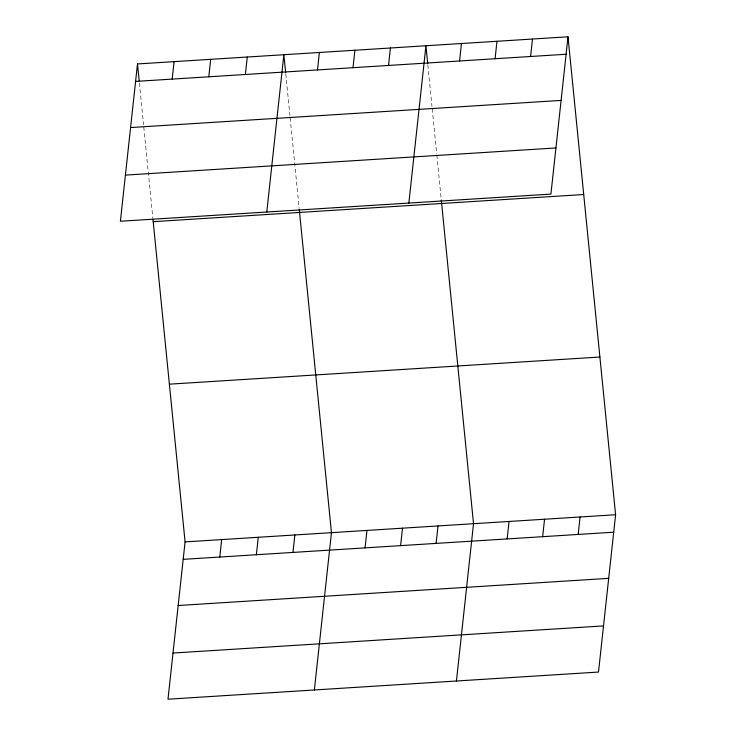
<?xml version="1.0" encoding="UTF-8"?>
<svg xmlns="http://www.w3.org/2000/svg" width="736" height="736" viewBox="0 0 736 736"><rect width="100%" height="100%" fill="white"/><g stroke="black" fill="none" stroke-linecap="round" stroke-linejoin="round"><path stroke-width="0.55" stroke-dasharray="3.68 2.76" d="M427.846 64.915L431.995 106.591M432.216 108.845L436.706 153.916M436.816 155.038L441.306 200.1M285.77 73.876L289.929 115.552M290.15 117.806L299.12 207.938M139.398 83.104L143.548 124.789M143.778 127.043L152.858 218.298"/><path stroke-width="1.1" d="M137.494 63.949L120.4 221.251L550.914 194.102L568.008 36.8L137.494 63.949L139.178 80.85M172.187 79.102L174.092 61.64M208.785 76.792L210.68 59.34M152.978 219.42L185.086 541.898L167.992 699.2L598.506 672.051L615.6 514.749L568.008 36.8M245.382 74.483L247.278 57.031M219.779 557.051L221.674 539.589M266.782 212.023L283.866 54.722L285.66 72.744M256.376 554.742L258.272 537.28M317.492 69.938L319.387 52.477M292.965 552.432L294.86 534.971M353.004 67.694L354.899 50.241M314.364 689.972L331.458 532.671L299.239 209.061M388.525 65.458L390.42 47.996M365.074 547.888L366.97 530.426M408.848 203.062L425.942 45.761L427.736 63.784M400.596 545.643L402.491 528.19M459.558 60.978L461.454 43.516M436.108 543.407L438.012 525.946M495.08 58.733L496.975 41.28M456.44 681.012L473.524 523.71L441.306 200.1M530.592 56.497L532.487 39.036M507.15 538.927L509.045 521.465M542.662 536.682L544.557 519.23M578.183 534.446L580.078 516.985M135.599 81.411L566.113 54.252M130.585 127.558L561.099 100.409M125.414 175.104L555.928 147.954M153.198 221.674L583.712 194.525M169.381 384.174L599.895 357.024M185.086 541.898L615.6 514.749M183.181 559.351L613.695 532.202M178.176 605.507L608.681 578.349M173.006 653.053L603.52 625.904"/></g></svg>
